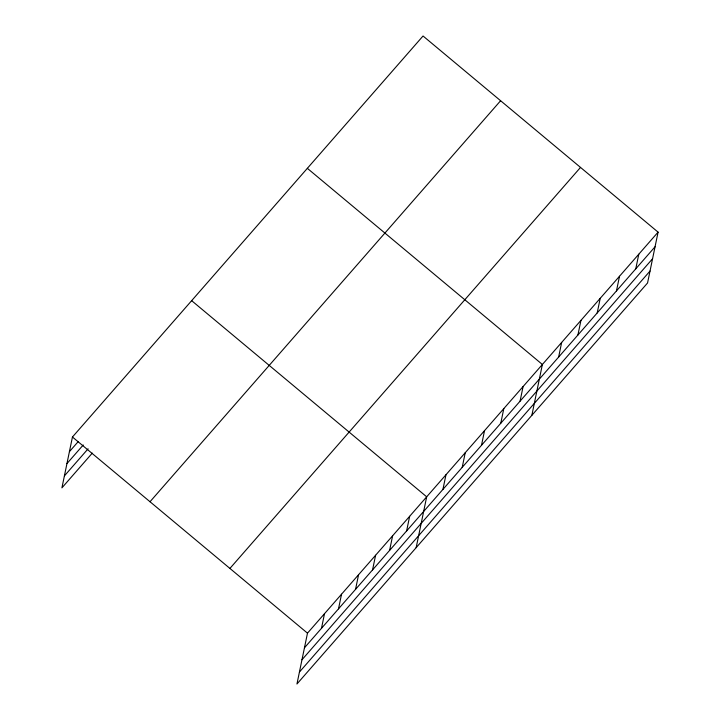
<?xml version="1.0" encoding="UTF-8"?>
<svg xmlns="http://www.w3.org/2000/svg" width="720" height="720" viewBox="0 0 720 720"><rect width="100%" height="100%" fill="white"/><g stroke="black" fill="none" stroke-linecap="round" stroke-linejoin="round"><path stroke-width="1.08" d="M658.08 232.146L307.485 633.159L296.955 684L647.55 282.987L658.08 232.146L423.045 36L72.45 437.013L61.92 487.854L92.277 453.132M321.48 628.335L324.513 613.683M338.508 608.859L341.541 594.207M355.536 589.383L358.569 574.722M372.564 569.898L375.597 555.246M389.592 550.422L392.625 535.77M406.62 530.946L409.653 516.294M416.151 547.659L426.681 496.818L191.655 300.672M442.935 489.411L445.968 474.759M462.213 467.361L465.246 452.7M481.5 445.302L484.533 430.65M500.778 423.243L503.811 408.591M520.065 401.193L523.098 386.541M531.855 415.323L542.376 364.482L307.35 168.336M558.63 357.075L561.663 342.423M577.908 335.025L580.95 320.373M597.195 312.966L600.228 298.314M616.473 290.916L619.515 276.255M635.76 268.857L638.793 254.205M69.417 451.665L78.3 441.504M66.942 463.608L83.232 444.978M64.395 475.911L88.092 448.812M150.012 501.741L500.607 100.728M229.923 568.431L580.518 167.418M304.443 647.811L655.038 246.798M301.977 659.754L652.572 258.741M299.43 672.057L650.025 271.044M72.45 437.013L307.485 633.159"/></g></svg>
